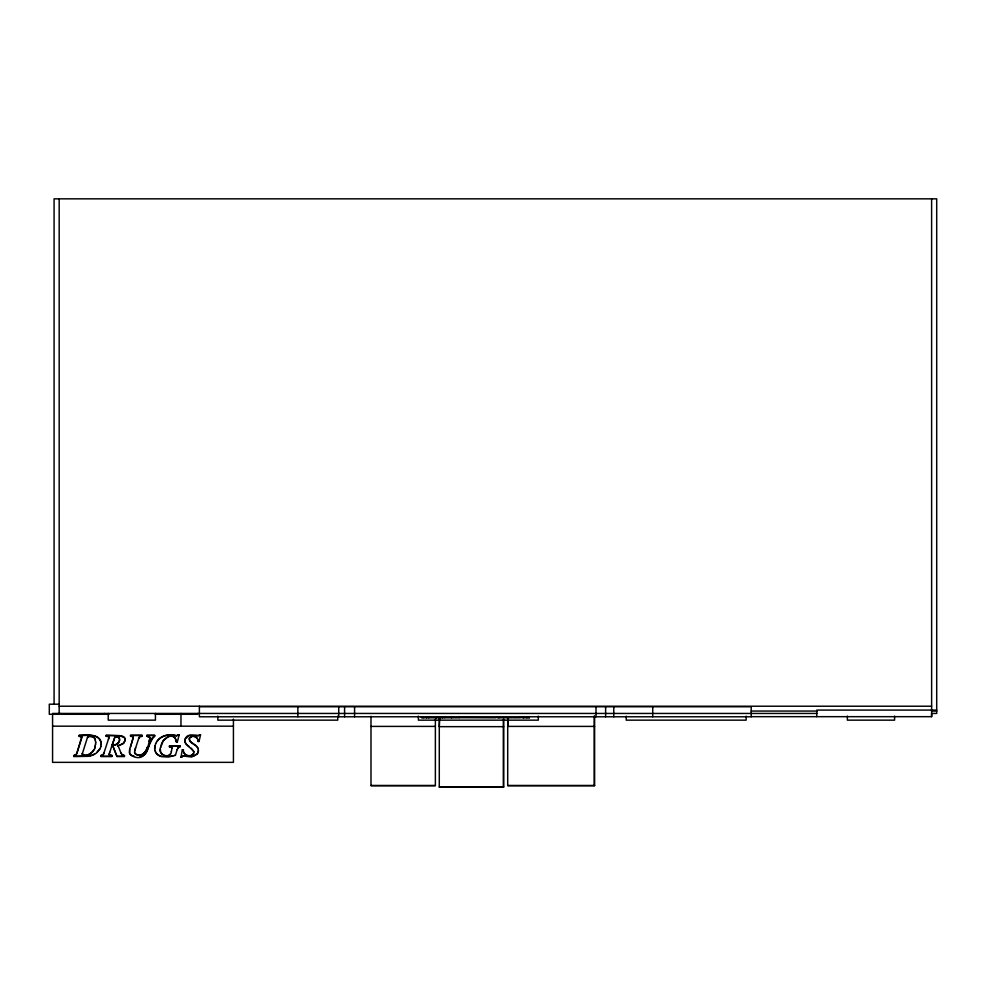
<?xml version="1.0" encoding="UTF-8"?>
<svg xmlns="http://www.w3.org/2000/svg" width="986" height="986" viewBox="0 0 986 986"><rect width="100%" height="100%" fill="white"/><g stroke="black" fill="none" stroke-linecap="round" stroke-linejoin="round"><path stroke-width="1.48" d="M751.209 716.674L931.634 716.674L931.61 713.445L936.7 713.445L936.7 198.839L54.082 198.839L54.082 704.201M95.593 744.282L95.704 742.014M109.261 754.376L109.273 753.735M160.595 747.277C156.897 754.894 170.714 760.28 171.367 751.357M82.22 754.364L82.245 753.698M154.851 745.872L154.814 750.605M154.592 748.707L155.628 743.506M184.752 741.201L184.875 739.648M100.917 746.599L101.188 743.937M129.659 749.311L129.523 752.638A5.99 4.548 0 0 0 131.779 755.399L134.453 756.459M133.27 737.282L129.659 749.643L129.523 752.971A5.99 4.548 0 0 0 131.779 755.732C147.777 764.088 147.148 742.594 154.654 736.345L154.654 735.199L146.877 735.199L146.877 736.345L149.613 737.282L146.877 736.012M81.739 738.403L81.702 736.702L79.114 736.012M125.234 739.759L123.866 743.259L118.061 745.81L122.695 743.875L125.086 740.769M108.694 738.65L108.854 737.282M189.386 738.095C188.363 743.654 196.769 743.999 198.087 748.842M95.593 743.937L94.693 747.98M134.54 752.182L135.563 747.684M149.552 739.894L149.86 737.885M183.581 755.683L180.98 757.149L182.324 749.767L183.396 749.828C182.361 755.412 191.025 758.567 193.589 753.55L193.897 751.714M160.595 747.61L163.195 740.745L168.779 736.16M197.915 740.005L198.05 741.373L199.024 741.472L200.54 734.841L198.827 735.408C193.995 735.186 186.206 733.19 184.875 739.981M82.356 753.279C84.315 759.725 96.123 751.418 95.248 745.81M171.367 751.689L172.094 747.376L169.469 746.673M172.562 736.012L174.867 737.232L176.235 741.879L177.32 741.99L179.206 734.693L176.568 735.642C168.828 733.091 158.783 735.729 155.628 743.838M109.335 753.809L109.643 752.38M108.472 739.401L108.694 738.317M149.169 741.139L149.552 739.562M134.922 750.075L139.149 737.121M112.194 744.812L115.029 736.493L118.825 737.084C121.771 741.484 115.855 745.662 112.194 745.145C116.508 746.266 121.524 741.484 118.825 737.417L115.029 736.838L112.194 745.145M154.814 750.26L156.528 753.76A10.686 8.098 0 0 0 161.556 756.644L168.347 757.063L175.422 755.313L177.221 749.249M130.423 747.117L133.27 737.627L132.753 736.332L130.546 736.012M82.356 753.624L87.483 737.392L88.715 736.259L91.39 736.32A4.905 3.722 0 0 1 94.779 738.304L95.704 742.347M81.444 739.069L76.329 754.647L73.839 755.769M76.871 753.514L81.702 736.702M108.472 739.069L103.431 754.586L100.88 755.769M149.169 740.806C148.812 747.326 142.773 760.231 134.848 753.55L134.54 751.837M109.643 752.712L111.849 745.835L112.922 746.18L116.94 756.57L124.446 756.57L124.446 755.436L121.771 754.339M100.917 746.254L100.128 748.768L96.936 752.626A15.345 11.635 0 0 1 88.21 756.324L73.839 756.57L73.839 755.436L76.329 754.315M177.221 749.582L178.885 746.858M147 747.363C146.581 752.984 139.223 757.889 134.848 753.205M161.125 745.404C162.16 739.414 170.898 732.413 175.619 738.637M103.9 753.181L102.84 754.882L100.88 755.436L100.88 756.57L111.973 756.57L111.973 755.436L109.372 754.721L111.973 755.769M138.619 738.613L139.766 736.838L142.12 736.345L142.12 735.199L130.546 735.199L130.546 736.345L133.135 736.678M189.386 738.428L192.011 735.938M185.245 738.859L189.176 735.556L197.829 735.987L200.54 734.841M170.516 753.809C167.583 758.024 159.51 754.857 160.422 749.508M177.739 748.189L178.183 747.154M100.128 748.423L96.936 752.281M93.904 749.409C92.068 753.464 86.472 756.595 82.331 754.549M87.483 737.738L88.715 736.604L91.39 736.653A4.905 3.722 0 0 1 94.779 738.637L95.469 740.252M193.589 753.218C191.629 757.236 184.9 756.114 183.704 752.022M156.91 741.608C161.223 735.383 169.654 733.818 176.568 735.987L178.096 734.693M189.879 737.516L193.022 736.197L196.843 737.836M178.183 747.499L180.155 747.006L180.155 745.872L169.469 745.872L169.469 747.006L171.712 747.363L172.217 748.362M193.305 756.324L197.089 753.797A8.492 6.446 0 0 0 198.396 750.334M174.386 755.375L175.422 755.313M139.766 736.505L142.12 736.012M170.751 756.348L173.179 755.695M140.061 756.632C150.71 755.387 146.926 739.833 154.654 736.012M59.172 704.201L49.3 704.201L49.3 714.283L59.172 714.283L59.172 198.839M59.172 706.222L931.61 706.222M199.382 706.752L751.209 706.752L751.209 716.785L199.382 716.785L199.382 706.222M936.7 710.093L816.765 710.093L816.765 716.674M751.209 711.054L817.345 711.054M931.61 711.054L936.7 711.054M817.345 713.445L52.578 713.445L52.578 762.351L233.423 762.351L233.423 719.102M109.039 714.283L60.873 714.283L60.873 713.445M155.295 714.283L197.594 714.283L197.594 713.445M451.724 717.783L444.932 717.783L444.932 716.785M459.513 717.66L495.773 717.783M503.969 717.783L512.067 717.783M513.09 717.783L520.361 717.783L520.337 716.785M52.578 726.177L233.423 726.177M507.704 726.177L508.234 719.102M370.982 726.399L435.368 726.399M507.704 726.399L594.62 726.399M439.288 726.435L439.682 719.213M439.288 726.657L503.673 726.657M178.096 735.026L179.206 734.693M79.114 735.531C85.955 735.938 98.551 733.017 101.003 742.372M106.143 735.531L119.466 735.679L124.359 737.627M130.546 735.531L142.12 735.531M146.877 735.531L154.654 735.531M169.469 746.205L180.155 746.205M73.839 756.237L88.21 755.991A15.345 11.635 0 0 0 94.397 754.007M100.88 756.237L111.973 756.237M112.922 746.18L116.94 756.237L124.446 756.237M370.982 785.485L435.368 785.485M507.704 785.485L594.62 785.485M439.288 786.927L503.673 786.927M176.1 739.759L176.235 741.534L177.32 741.99M124.446 755.769L122.424 755.338L121.167 753.181M106.143 736.012L108.349 736.332L108.854 737.627M108.731 736.678L106.143 736.345L106.143 735.199L121.759 735.766L124.359 737.282L125.012 738.736M81.702 737.035L79.114 736.345L79.114 735.199C86.238 734.89 101.275 733.128 101.188 744.27M184 755.72L185.602 756.2M194.193 735.963L196.115 736.788L197.533 738.982M187.315 745.157L189.324 746.71M191.321 748.164L193.897 752.059M193.601 750.999L185.886 744.011L184.752 740.868M155.455 751.948L156.528 753.427A10.686 8.098 0 0 0 161.556 756.311M185.035 742.236L185.886 743.666M118.271 746.082L121.167 753.514M118.061 745.465L118.271 746.427M197.533 738.65L197.915 740.338M149.613 736.949L149.86 738.218M109.261 754.031L109.372 755.066M189.226 739.069C190.409 744.085 198.802 744.566 198.396 750.679A8.492 6.446 0 0 1 197.089 754.13L191.604 757.038L182.693 755.929M125.012 738.403L125.234 740.092M931.61 198.839L931.634 716.674M894.585 716.119L894.585 720.15L847.381 720.15L847.381 716.119M746.143 716.119L746.143 720.15L626.221 720.15L626.221 716.119M652.732 706.752L652.732 716.785M613.76 706.752L613.76 716.785M605.626 706.752L605.626 716.785M596.012 706.752L596.012 716.785M594.62 716.267L594.62 785.706L507.704 785.706L507.704 719.201M594.225 715.984L594.225 785.485M538.307 716.119L538.307 720.15L418.384 720.15L418.384 716.119M529.359 716.785L529.359 717.783L521.828 717.783L521.828 716.785M529.186 716.785L529.186 717.783M526.918 716.785L526.918 717.783M523.517 716.785L523.517 717.783M503.673 719.213L503.673 787.161L439.288 787.161L439.288 719.312M503.378 719.558L503.378 786.927M503.119 716.785L503.119 717.783L497.24 717.783L497.24 716.785M498.928 716.785L498.928 717.783M459.18 716.785L459.18 717.783L452.537 717.783L452.537 716.785M451.477 716.785L451.477 717.783M444.526 716.785L444.526 717.783L436.724 717.783L436.724 716.785M442.578 716.785L442.578 717.783M440.656 716.785L440.656 717.783M438.696 716.785L438.696 717.783M436.157 716.785L436.157 717.783L429.81 717.783L429.81 716.785M435.997 716.785L435.997 717.783M435.689 716.785L435.689 717.783M435.368 719.102L435.368 785.706L370.982 785.706L370.982 716.317M428.935 716.785L428.935 717.783L421.404 717.783L421.404 716.785M428.762 716.785L428.762 717.783M426.494 716.785L426.494 717.783M423.093 716.785L423.093 717.783M354.578 706.752L354.578 716.785M344.582 706.752L344.582 716.785M338.728 706.752L338.728 716.785M337.742 716.119L337.742 720.15L217.82 720.15L217.82 716.119M297.858 706.752L297.858 716.785M199.024 741.472L198.05 741.373M183.396 749.828L182.324 749.767M182.102 757.149L180.98 757.149M180.968 713.445L180.968 726.177M155.431 713.445L155.431 720.15L108.226 720.15L108.226 713.445M104.528 713.445L104.528 714.283"/></g></svg>
